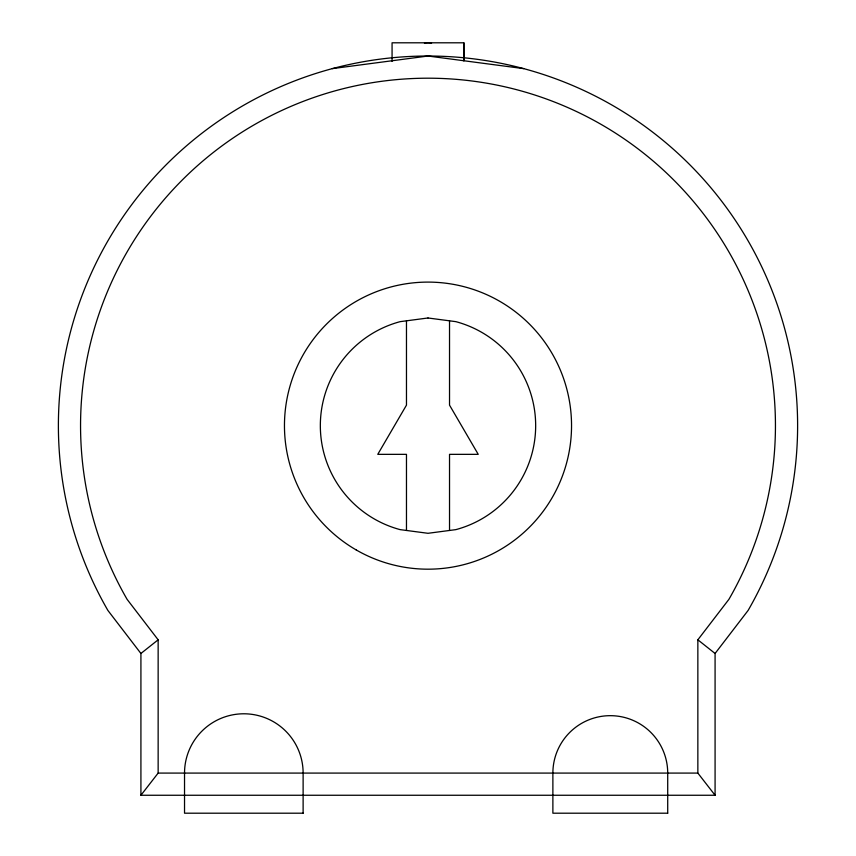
<?xml version="1.0" encoding="UTF-8"?>
<svg xmlns="http://www.w3.org/2000/svg" width="856" height="856" viewBox="0 0 856 856"><rect width="100%" height="100%" fill="white"/><g stroke="black" fill="none" stroke-linecap="round" stroke-linejoin="round"><path stroke-width="1.28" d="M715.081 795.256L697.854 773.086L697.854 639.807L728.895 599.361A347.44 347.44 0 0 0 428 78.196A347.44 347.44 0 0 0 127.105 599.361L158.146 639.807L158.146 773.086L140.919 795.256L715.081 795.256L715.081 653.481L748.101 610.446A369.621 369.621 0 0 0 428 56.025L332.331 68.619M140.919 795.256L140.919 653.481L158.146 639.807M463.845 42.8L463.866 60.744L463.845 42.8L392.069 42.8L392.069 61.407M158.146 773.086L697.854 773.086M523.669 68.619L428 56.025A369.621 369.621 0 0 0 107.899 610.446L140.919 653.481M697.854 639.807L715.081 653.481M449.528 320.818L449.528 405.134L478.237 454.343L449.528 454.343L449.528 530.463M406.472 320.818L406.472 405.134L377.764 454.343L406.472 454.343L406.472 530.463M424.437 43.153A18.244 18.244 0 0 1 431.563 43.153M428 317.983L400.137 321.653A107.653 107.653 0 0 0 400.137 529.629L428 533.299L455.863 529.629A107.653 107.653 0 0 0 455.863 321.653L428 317.983M303.12 813.2L184.532 813.2L184.532 773.086A59.299 59.299 0 0 1 243.821 713.786A59.299 59.299 0 0 1 303.12 773.086L303.12 813.2M667.712 813.2L552.88 813.2L552.88 773.086A57.416 57.416 0 0 1 610.296 715.67A57.416 57.416 0 0 1 667.712 773.086L667.712 813.2M356.224 549.948A143.541 143.541 0 0 0 571.541 425.635A143.541 143.541 0 0 0 356.224 301.333A143.541 143.541 0 0 0 356.224 549.948"/></g></svg>
